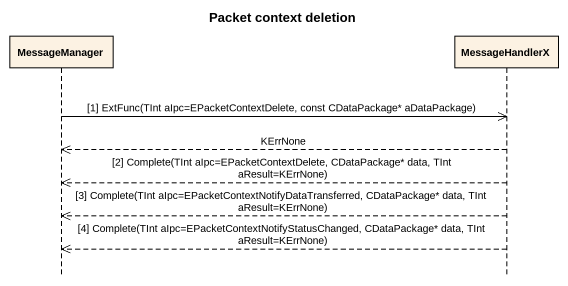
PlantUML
@startuml
title Packet context deletion
hide footbox
participant MessageManager
participant MessageHandlerX

MessageManager ->> MessageHandlerX : [1] ExtFunc(TInt aIpc=EPacketContextDelete, const CDataPackage* aDataPackage)
MessageHandlerX -->> MessageManager : KErrNone
MessageHandlerX -->> MessageManager : [2] Complete(TInt aIpc=EPacketContextDelete, CDataPackage* data, TInt aResult=KErrNone)
MessageHandlerX -->> MessageManager : [3] Complete(TInt aIpc=EPacketContextNotifyDataTransferred, CDataPackage* data, TInt aResult=KErrNone)
MessageHandlerX -->> MessageManager : [4] Complete(TInt aIpc=EPacketContextNotifyStatusChanged, CDataPackage* data, TInt aResult=KErrNone)
@enduml
